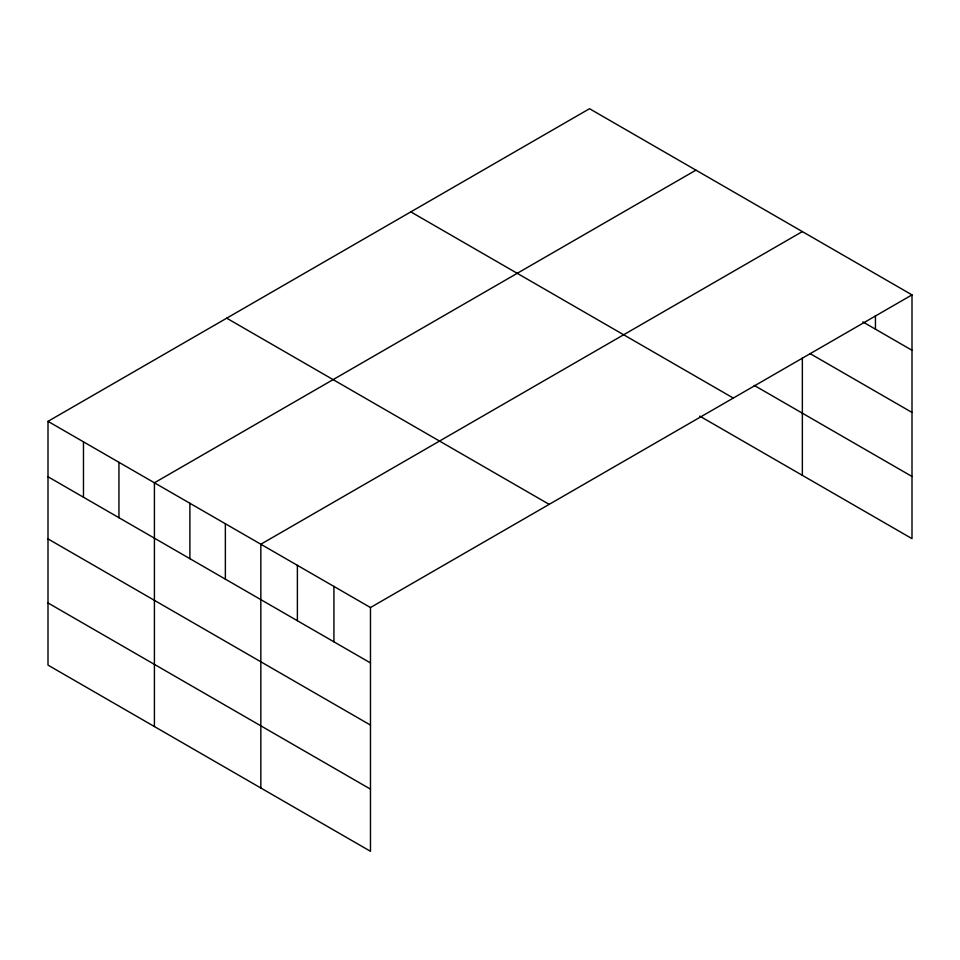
<?xml version="1.0" encoding="UTF-8"?>
<svg xmlns="http://www.w3.org/2000/svg" width="960" height="960" viewBox="0 0 960 960"><rect width="100%" height="100%" fill="white"/><g stroke="black" fill="none" stroke-linecap="round" stroke-linejoin="round"><path stroke-width="1.44" d="M912 294.888L370.476 607.536L370.476 851.292L48 665.112L48 421.356L589.524 108.708L912 294.888L912 538.644L699.744 416.1M695.94 170.148L154.416 482.796L154.416 726.552M802.356 231.588L260.832 544.236L260.832 787.992M862.848 321.9L912 350.28M809.916 353.508L912 412.44M754.224 385.392L912 476.484M410.82 211.884L733.296 398.064M226.704 318.18L549.18 504.36M48 421.356L370.476 607.536M48 476.748L370.476 662.928M48 538.908L370.476 725.088M48 602.952L370.476 789.132M875.448 315.708L875.448 329.172M802.356 357.876L802.356 475.344M333.924 586.428L333.924 641.82M297.384 565.332L297.384 620.724M225.36 523.752L225.36 579.144M189.888 503.28L189.888 558.66M118.944 462.312L118.944 517.704M83.472 441.84L83.472 497.232"/></g></svg>
